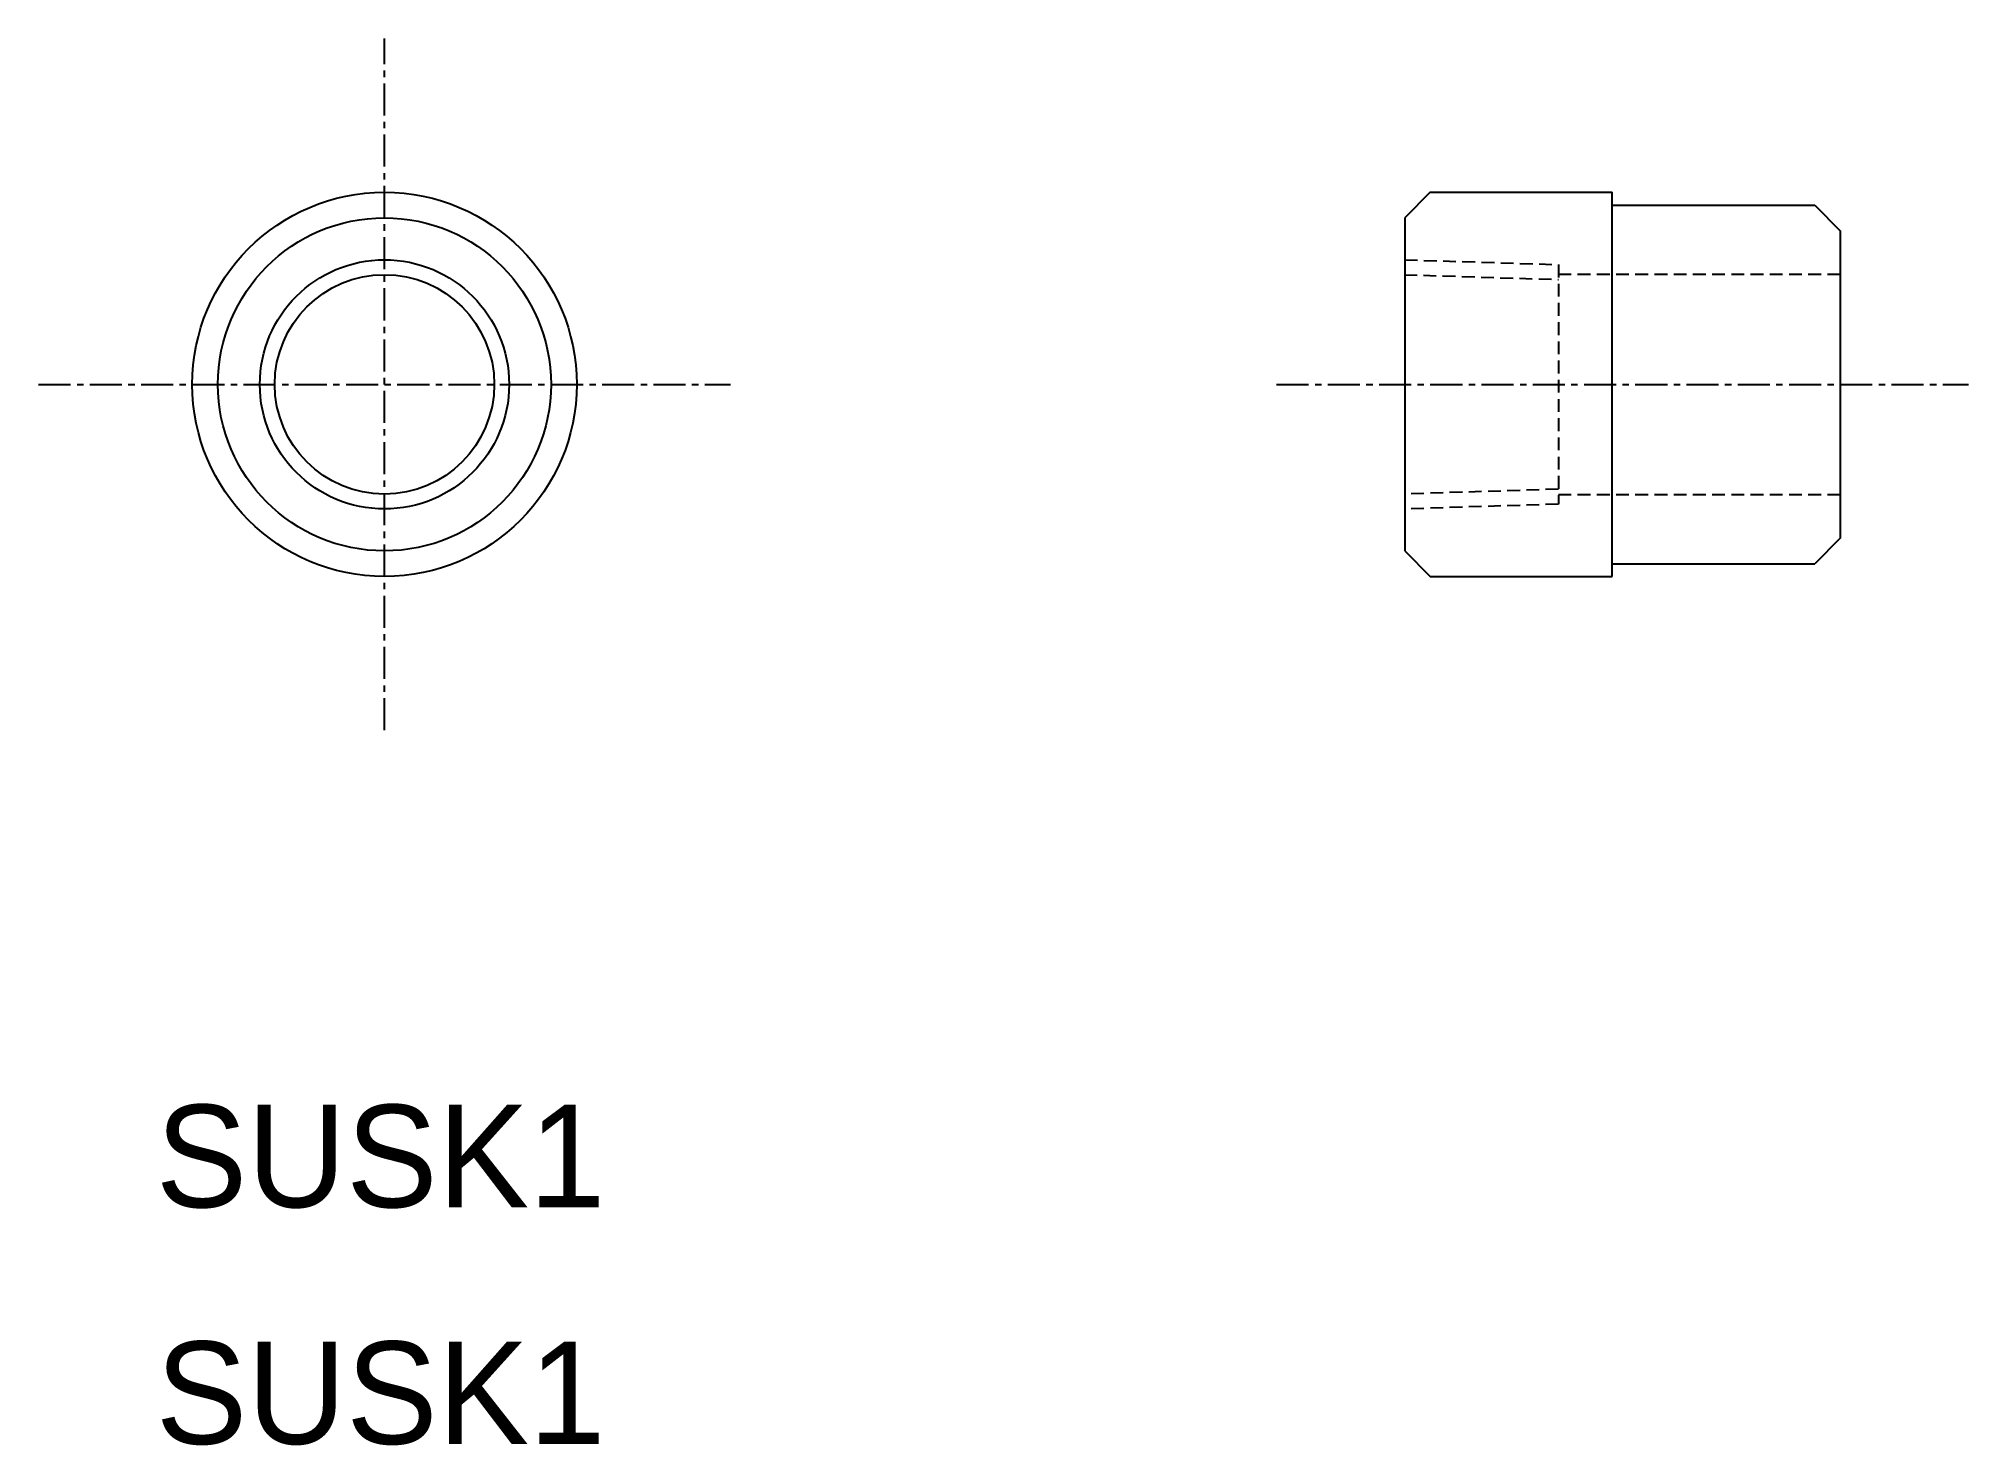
# Model space of a CAD drawing. Extents: x 412.9 to 488.2, y 1148.2 to 1203.1.
import ezdxf

# ---------------------------------------------------------------- set-up
doc = ezdxf.new("R2010")
doc.units = 0
doc.linetypes.add('CENTER', pattern=[2, 1.25, -0.25, 0.25, -0.25])
doc.linetypes.add('DASHED', pattern=[0.75, 0.5, -0.25])
doc.layers.get('0').update_dxf_attribs({"linetype": 'CONTINUOUS'})
doc.layers.add('CENTER', color=1, linetype='CENTER')

msp = doc.modelspace()

# ---------------------------------------------------------------- linework, layer by layer
at = {"color": 7, "linetype": 'CONTINUOUS'}
for p, q in [((467.184, 1197.077), (466.184, 1196.077)), ((467.184, 1197.077), (474.284, 1197.077)), ((474.284, 1182.077), (474.284, 1197.077)), ((466.184, 1196.077), (466.184, 1183.077)), ((474.284, 1196.577), (482.184, 1196.577)), ((482.184, 1196.577), (483.184, 1195.577)), ((483.184, 1195.577), (483.184, 1183.577)), ((483.184, 1183.577), (482.184, 1182.577)), ((466.184, 1183.077), (467.184, 1182.077)), ((474.284, 1182.577), (482.184, 1182.577)), ((467.184, 1182.077), (474.284, 1182.077))]:
    msp.add_line(p, q, dxfattribs=at)
at = {"color": 3, "linetype": 'DASHED'}
for p, q in [((466.166, 1193.86), (472.184, 1193.672)), ((466.184, 1194.441), (472.184, 1194.254)), ((472.184, 1194.254), (472.184, 1184.901)), ((472.184, 1193.877), (483.184, 1193.877)), ((472.184, 1185.482), (466.166, 1185.294)), ((472.184, 1184.901), (466.184, 1184.713)), ((472.184, 1185.277), (483.184, 1185.277))]:
    msp.add_line(p, q, dxfattribs=at)
at = {"color": 7, "linetype": 'CONTINUOUS'}
for radius in [7.5, 6.5, 4.283]:
    msp.add_circle((426.368, 1189.577), radius, dxfattribs=at)
at = {"color": 3, "linetype": 'CONTINUOUS'}
msp.add_circle((426.368, 1189.577), 4.864, dxfattribs=at)
at = {"layer": 'CENTER', "color": 1, "linetype": 'CENTER'}
for p, q in [((426.368, 1176.077), (426.368, 1203.077)), ((412.868, 1189.577), (439.868, 1189.577)), ((461.184, 1189.577), (488.184, 1189.577))]:
    msp.add_line(p, q, dxfattribs=at)

# ---------------------------------------------------------------- texts
at = {"color": 7, "linetype": 'CONTINUOUS'}
for p in [(417.442, 1157.451), (417.442, 1148.21)]:
    msp.add_text('SUSK1', height=4, dxfattribs=at).set_placement(p)

doc.saveas('drawing.dxf')
